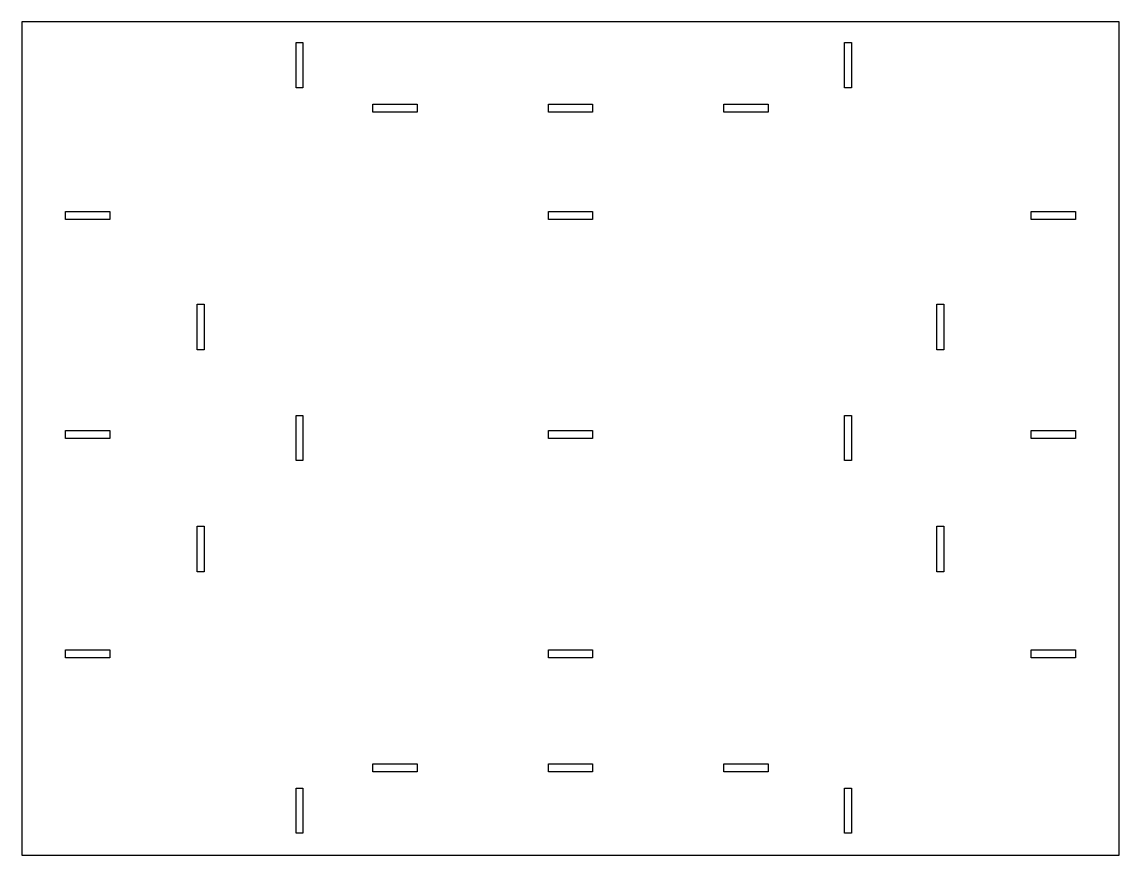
# Model space of a CAD drawing. Header units: millimetres. Extents: x 0 to 500, y 0 to 380.
import ezdxf

# ---------------------------------------------------------------- set-up
doc = ezdxf.new("R2010")
doc.units = ezdxf.units.MM
doc.layers.add('CORTE', color=7, linetype='CONTINUOUS')

msp = doc.modelspace()

# ---------------------------------------------------------------- linework, layer by layer
at = {"layer": 'CORTE'}
for points in [[(500, 0), (500, 380), (0, 380), (0, 0)], [(128.075, 370.555), (128.075, 349.925), (124.925, 349.925), (124.925, 370.555)], [(378.075, 349.925), (374.925, 349.925), (374.925, 370.555), (378.075, 370.555)], [(180.075, 338.794709), (159.925, 338.794709), (159.925, 342.462867), (180.075, 342.462867)], [(260.075, 338.794709), (239.925, 338.794709), (239.925, 342.462867), (260.075, 342.462867)], [(340.075, 338.794709), (319.925, 338.794709), (319.925, 342.462867), (340.075, 342.462867)], [(40.075, 293.593157), (40.075, 289.925), (19.925, 289.925), (19.925, 293.593157)], [(260.075, 289.925), (239.925, 289.925), (239.925, 293.593157), (260.075, 293.593157)], [(480.075, 289.925), (459.925, 289.925), (459.925, 293.593157), (480.075, 293.593157)], [(83.075, 230.433764), (79.925, 230.433764), (79.925, 251.318147), (83.075, 251.318147)], [(420.075, 230.433764), (416.925, 230.433764), (416.925, 251.318147), (420.075, 251.318147)], [(128.075, 179.925), (124.925, 179.925), (124.925, 200.555), (128.075, 200.555)], [(378.075, 200.555), (378.075, 179.925), (374.925, 179.925), (374.925, 200.555)], [(40.075, 193.593157), (40.075, 189.925), (19.925, 189.925), (19.925, 193.593157)], [(260.075, 189.925), (239.925, 189.925), (239.925, 193.593157), (260.075, 193.593157)], [(480.075, 189.925), (459.925, 189.925), (459.925, 193.593157), (480.075, 193.593157)], [(83.075, 129.161853), (79.925, 129.161853), (79.925, 150.046236), (83.075, 150.046236)], [(420.075, 129.161853), (416.925, 129.161853), (416.925, 150.046236), (420.075, 150.046236)], [(40.075, 89.925), (19.925, 89.925), (19.925, 93.593157), (40.075, 93.593157)], [(260.075, 93.593157), (260.075, 89.925), (239.925, 89.925), (239.925, 93.593157)], [(480.075, 89.925), (459.925, 89.925), (459.925, 93.593157), (480.075, 93.593157)], [(180.075, 38.017133), (159.925, 38.017133), (159.925, 41.685291), (180.075, 41.685291)], [(260.075, 38.017133), (239.925, 38.017133), (239.925, 41.685291), (260.075, 41.685291)], [(340.075, 41.685291), (340.075, 38.017133), (319.925, 38.017133), (319.925, 41.685291)], [(128.075, 30.555), (128.075, 9.925), (124.925, 9.925), (124.925, 30.555)], [(378.075, 9.925), (374.925, 9.925), (374.925, 30.555), (378.075, 30.555)]]:
    msp.add_lwpolyline(points, close=True, dxfattribs=at)

doc.saveas('drawing.dxf')
